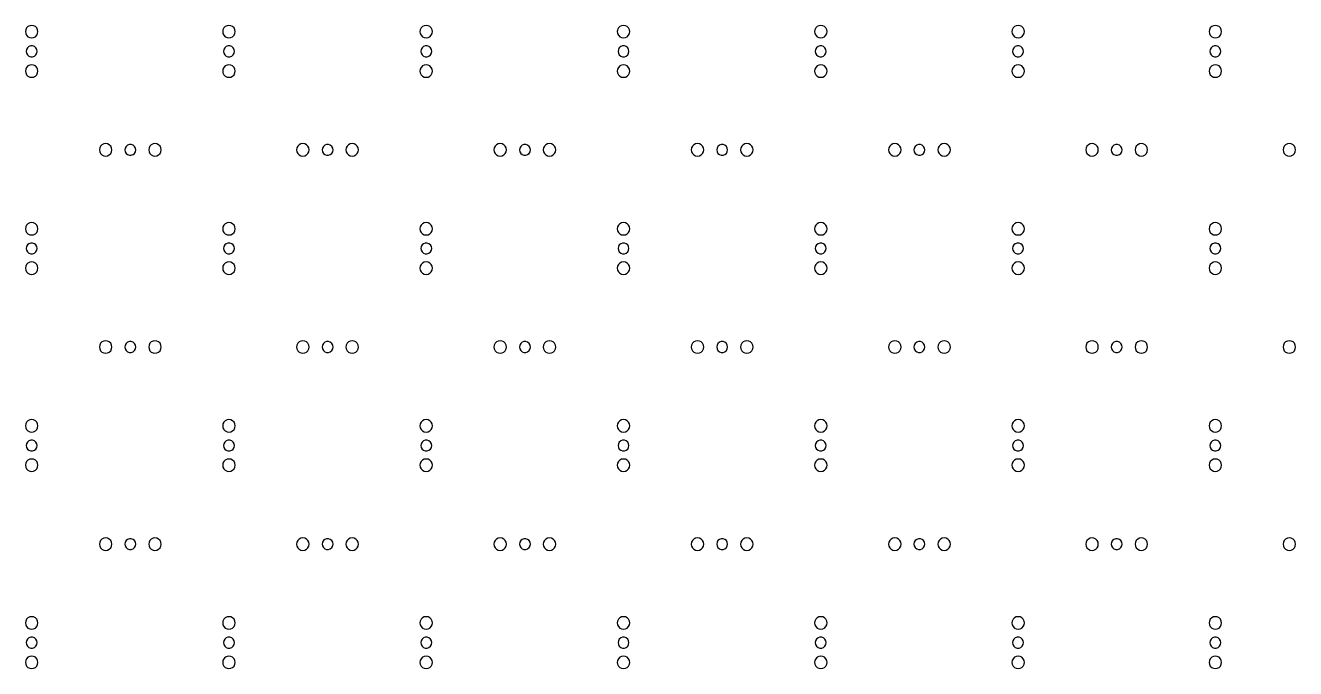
# Model space of a CAD drawing. Extents: x 218 to 2830, y 49 to 1501.
# Drawn here: x 218 to 1505, y 49 to 701 of the extents above; entities that cross this region are included whole.
import ezdxf

# ---------------------------------------------------------------- set-up
doc = ezdxf.new("R2010")
doc.units = 0
doc.layers.get('0').update_dxf_attribs({"linetype": 'CONTINUOUS'})

msp = doc.modelspace()

# ---------------------------------------------------------------- linework, layer by layer
for points in [[(225.962, 688.961), (227.732, 689.863), (229.137, 691.268), (230.039, 693.038), (230.35, 695), (230.039, 696.962), (229.137, 698.732), (227.732, 700.137), (225.962, 701.039), (224, 701.35), (222.038, 701.039), (220.268, 700.137), (218.863, 698.732), (217.961, 696.962), (217.65, 695), (217.961, 693.038), (218.863, 691.268), (220.268, 689.863), (222.038, 688.961), (224, 688.65)], [(425.962, 688.961), (427.732, 689.863), (429.137, 691.268), (430.039, 693.038), (430.35, 695), (430.039, 696.962), (429.137, 698.732), (427.732, 700.137), (425.962, 701.039), (424, 701.35), (422.038, 701.039), (420.268, 700.137), (418.863, 698.732), (417.961, 696.962), (417.65, 695), (417.961, 693.038), (418.863, 691.268), (420.268, 689.863), (422.038, 688.961), (424, 688.65)], [(625.962, 688.961), (627.732, 689.863), (629.137, 691.268), (630.039, 693.038), (630.35, 695), (630.039, 696.962), (629.137, 698.732), (627.732, 700.137), (625.962, 701.039), (624, 701.35), (622.038, 701.039), (620.268, 700.137), (618.863, 698.732), (617.961, 696.962), (617.65, 695), (617.961, 693.038), (618.863, 691.268), (620.268, 689.863), (622.038, 688.961), (624, 688.65)], [(825.962, 688.961), (827.732, 689.863), (829.137, 691.268), (830.039, 693.038), (830.35, 695), (830.039, 696.962), (829.137, 698.732), (827.732, 700.137), (825.962, 701.039), (824, 701.35), (822.038, 701.039), (820.268, 700.137), (818.863, 698.732), (817.961, 696.962), (817.65, 695), (817.961, 693.038), (818.863, 691.268), (820.268, 689.863), (822.038, 688.961), (824, 688.65)], [(1025.96, 688.961), (1027.73, 689.863), (1029.14, 691.268), (1030.04, 693.038), (1030.35, 695), (1030.04, 696.962), (1029.14, 698.732), (1027.73, 700.137), (1025.96, 701.039), (1024, 701.35), (1022.04, 701.039), (1020.27, 700.137), (1018.86, 698.732), (1017.96, 696.962), (1017.65, 695), (1017.96, 693.038), (1018.86, 691.268), (1020.27, 689.863), (1022.04, 688.961), (1024, 688.65)], [(1225.96, 688.961), (1227.73, 689.863), (1229.14, 691.268), (1230.04, 693.038), (1230.35, 695), (1230.04, 696.962), (1229.14, 698.732), (1227.73, 700.137), (1225.96, 701.039), (1224, 701.35), (1222.04, 701.039), (1220.27, 700.137), (1218.86, 698.732), (1217.96, 696.962), (1217.65, 695), (1217.96, 693.038), (1218.86, 691.268), (1220.27, 689.863), (1222.04, 688.961), (1224, 688.65)], [(1425.96, 688.961), (1427.73, 689.863), (1429.14, 691.268), (1430.04, 693.038), (1430.35, 695), (1430.04, 696.962), (1429.14, 698.732), (1427.73, 700.137), (1425.96, 701.039), (1424, 701.35), (1422.04, 701.039), (1420.27, 700.137), (1418.86, 698.732), (1417.96, 696.962), (1417.65, 695), (1417.96, 693.038), (1418.86, 691.268), (1420.27, 689.863), (1422.04, 688.961), (1424, 688.65)], [(226.778, 670.188), (228.256, 671.429), (229.221, 673.1), (229.556, 675), (229.221, 676.9), (228.256, 678.571), (226.778, 679.812), (224.965, 680.472), (223.035, 680.472), (221.222, 679.812), (219.744, 678.571), (218.779, 676.9), (218.444, 675), (218.779, 673.1), (219.744, 671.429), (221.222, 670.188), (223.035, 669.528), (224.965, 669.528)], [(426.778, 670.188), (428.256, 671.429), (429.221, 673.1), (429.556, 675), (429.221, 676.9), (428.256, 678.571), (426.778, 679.812), (424.965, 680.472), (423.035, 680.472), (421.222, 679.812), (419.744, 678.571), (418.779, 676.9), (418.444, 675), (418.779, 673.1), (419.744, 671.429), (421.222, 670.188), (423.035, 669.528), (424.965, 669.528)], [(626.778, 670.188), (628.256, 671.429), (629.221, 673.1), (629.556, 675), (629.221, 676.9), (628.256, 678.571), (626.778, 679.812), (624.965, 680.472), (623.035, 680.472), (621.222, 679.812), (619.744, 678.571), (618.779, 676.9), (618.444, 675), (618.779, 673.1), (619.744, 671.429), (621.222, 670.188), (623.035, 669.528), (624.965, 669.528)], [(826.778, 670.188), (828.256, 671.429), (829.221, 673.1), (829.556, 675), (829.221, 676.9), (828.256, 678.571), (826.778, 679.812), (824.965, 680.472), (823.035, 680.472), (821.222, 679.812), (819.744, 678.571), (818.779, 676.9), (818.444, 675), (818.779, 673.1), (819.744, 671.429), (821.222, 670.188), (823.035, 669.528), (824.965, 669.528)], [(1026.78, 670.188), (1028.26, 671.429), (1029.22, 673.1), (1029.56, 675), (1029.22, 676.9), (1028.26, 678.571), (1026.78, 679.812), (1024.96, 680.472), (1023.04, 680.472), (1021.22, 679.812), (1019.74, 678.571), (1018.78, 676.9), (1018.44, 675), (1018.78, 673.1), (1019.74, 671.429), (1021.22, 670.188), (1023.04, 669.528), (1024.96, 669.528)], [(1226.78, 670.188), (1228.26, 671.429), (1229.22, 673.1), (1229.56, 675), (1229.22, 676.9), (1228.26, 678.571), (1226.78, 679.812), (1224.96, 680.472), (1223.04, 680.472), (1221.22, 679.812), (1219.74, 678.571), (1218.78, 676.9), (1218.44, 675), (1218.78, 673.1), (1219.74, 671.429), (1221.22, 670.188), (1223.04, 669.528), (1224.96, 669.528)], [(1426.78, 670.188), (1428.26, 671.429), (1429.22, 673.1), (1429.56, 675), (1429.22, 676.9), (1428.26, 678.571), (1426.78, 679.812), (1424.96, 680.472), (1423.04, 680.472), (1421.22, 679.812), (1419.74, 678.571), (1418.78, 676.9), (1418.44, 675), (1418.78, 673.1), (1419.74, 671.429), (1421.22, 670.188), (1423.04, 669.528), (1424.96, 669.528)], [(225.962, 648.961), (227.732, 649.863), (229.137, 651.268), (230.039, 653.038), (230.35, 655), (230.039, 656.962), (229.137, 658.732), (227.732, 660.137), (225.962, 661.039), (224, 661.35), (222.038, 661.039), (220.268, 660.137), (218.863, 658.732), (217.961, 656.962), (217.65, 655), (217.961, 653.038), (218.863, 651.268), (220.268, 649.863), (222.038, 648.961), (224, 648.65)], [(425.962, 648.961), (427.732, 649.863), (429.137, 651.268), (430.039, 653.038), (430.35, 655), (430.039, 656.962), (429.137, 658.732), (427.732, 660.137), (425.962, 661.039), (424, 661.35), (422.038, 661.039), (420.268, 660.137), (418.863, 658.732), (417.961, 656.962), (417.65, 655), (417.961, 653.038), (418.863, 651.268), (420.268, 649.863), (422.038, 648.961), (424, 648.65)], [(625.962, 648.961), (627.732, 649.863), (629.137, 651.268), (630.039, 653.038), (630.35, 655), (630.039, 656.962), (629.137, 658.732), (627.732, 660.137), (625.962, 661.039), (624, 661.35), (622.038, 661.039), (620.268, 660.137), (618.863, 658.732), (617.961, 656.962), (617.65, 655), (617.961, 653.038), (618.863, 651.268), (620.268, 649.863), (622.038, 648.961), (624, 648.65)], [(825.962, 648.961), (827.732, 649.863), (829.137, 651.268), (830.039, 653.038), (830.35, 655), (830.039, 656.962), (829.137, 658.732), (827.732, 660.137), (825.962, 661.039), (824, 661.35), (822.038, 661.039), (820.268, 660.137), (818.863, 658.732), (817.961, 656.962), (817.65, 655), (817.961, 653.038), (818.863, 651.268), (820.268, 649.863), (822.038, 648.961), (824, 648.65)], [(1025.96, 648.961), (1027.73, 649.863), (1029.14, 651.268), (1030.04, 653.038), (1030.35, 655), (1030.04, 656.962), (1029.14, 658.732), (1027.73, 660.137), (1025.96, 661.039), (1024, 661.35), (1022.04, 661.039), (1020.27, 660.137), (1018.86, 658.732), (1017.96, 656.962), (1017.65, 655), (1017.96, 653.038), (1018.86, 651.268), (1020.27, 649.863), (1022.04, 648.961), (1024, 648.65)], [(1225.96, 648.961), (1227.73, 649.863), (1229.14, 651.268), (1230.04, 653.038), (1230.35, 655), (1230.04, 656.962), (1229.14, 658.732), (1227.73, 660.137), (1225.96, 661.039), (1224, 661.35), (1222.04, 661.039), (1220.27, 660.137), (1218.86, 658.732), (1217.96, 656.962), (1217.65, 655), (1217.96, 653.038), (1218.86, 651.268), (1220.27, 649.863), (1222.04, 648.961), (1224, 648.65)], [(1425.96, 648.961), (1427.73, 649.863), (1429.14, 651.268), (1430.04, 653.038), (1430.35, 655), (1430.04, 656.962), (1429.14, 658.732), (1427.73, 660.137), (1425.96, 661.039), (1424, 661.35), (1422.04, 661.039), (1420.27, 660.137), (1418.86, 658.732), (1417.96, 656.962), (1417.65, 655), (1417.96, 653.038), (1418.86, 651.268), (1420.27, 649.863), (1422.04, 648.961), (1424, 648.65)], [(300.962, 568.961), (302.732, 569.863), (304.137, 571.268), (305.039, 573.038), (305.35, 575), (305.039, 576.962), (304.137, 578.732), (302.732, 580.137), (300.962, 581.039), (299, 581.35), (297.038, 581.039), (295.268, 580.137), (293.863, 578.732), (292.961, 576.962), (292.65, 575), (292.961, 573.038), (293.863, 571.268), (295.268, 569.863), (297.038, 568.961), (299, 568.65)], [(326.778, 570.188), (328.256, 571.429), (329.221, 573.1), (329.556, 575), (329.221, 576.9), (328.256, 578.571), (326.778, 579.812), (324.965, 580.472), (323.035, 580.472), (321.222, 579.812), (319.744, 578.571), (318.779, 576.9), (318.444, 575), (318.779, 573.1), (319.744, 571.429), (321.222, 570.188), (323.035, 569.528), (324.965, 569.528)], [(350.962, 568.961), (352.732, 569.863), (354.137, 571.268), (355.039, 573.038), (355.35, 575), (355.039, 576.962), (354.137, 578.732), (352.732, 580.137), (350.962, 581.039), (349, 581.35), (347.038, 581.039), (345.268, 580.137), (343.863, 578.732), (342.961, 576.962), (342.65, 575), (342.961, 573.038), (343.863, 571.268), (345.268, 569.863), (347.038, 568.961), (349, 568.65)], [(500.962, 568.961), (502.732, 569.863), (504.137, 571.268), (505.039, 573.038), (505.35, 575), (505.039, 576.962), (504.137, 578.732), (502.732, 580.137), (500.962, 581.039), (499, 581.35), (497.038, 581.039), (495.268, 580.137), (493.863, 578.732), (492.961, 576.962), (492.65, 575), (492.961, 573.038), (493.863, 571.268), (495.268, 569.863), (497.038, 568.961), (499, 568.65)], [(526.778, 570.188), (528.256, 571.429), (529.221, 573.1), (529.556, 575), (529.221, 576.9), (528.256, 578.571), (526.778, 579.812), (524.965, 580.472), (523.035, 580.472), (521.222, 579.812), (519.744, 578.571), (518.779, 576.9), (518.444, 575), (518.779, 573.1), (519.744, 571.429), (521.222, 570.188), (523.035, 569.528), (524.965, 569.528)], [(550.962, 568.961), (552.732, 569.863), (554.137, 571.268), (555.039, 573.038), (555.35, 575), (555.039, 576.962), (554.137, 578.732), (552.732, 580.137), (550.962, 581.039), (549, 581.35), (547.038, 581.039), (545.268, 580.137), (543.863, 578.732), (542.961, 576.962), (542.65, 575), (542.961, 573.038), (543.863, 571.268), (545.268, 569.863), (547.038, 568.961), (549, 568.65)], [(700.962, 568.961), (702.732, 569.863), (704.137, 571.268), (705.039, 573.038), (705.35, 575), (705.039, 576.962), (704.137, 578.732), (702.732, 580.137), (700.962, 581.039), (699, 581.35), (697.038, 581.039), (695.268, 580.137), (693.863, 578.732), (692.961, 576.962), (692.65, 575), (692.961, 573.038), (693.863, 571.268), (695.268, 569.863), (697.038, 568.961), (699, 568.65)], [(726.778, 570.188), (728.256, 571.429), (729.221, 573.1), (729.556, 575), (729.221, 576.9), (728.256, 578.571), (726.778, 579.812), (724.965, 580.472), (723.035, 580.472), (721.222, 579.812), (719.744, 578.571), (718.779, 576.9), (718.444, 575), (718.779, 573.1), (719.744, 571.429), (721.222, 570.188), (723.035, 569.528), (724.965, 569.528)], [(750.962, 568.961), (752.732, 569.863), (754.137, 571.268), (755.039, 573.038), (755.35, 575), (755.039, 576.962), (754.137, 578.732), (752.732, 580.137), (750.962, 581.039), (749, 581.35), (747.038, 581.039), (745.268, 580.137), (743.863, 578.732), (742.961, 576.962), (742.65, 575), (742.961, 573.038), (743.863, 571.268), (745.268, 569.863), (747.038, 568.961), (749, 568.65)], [(900.962, 568.961), (902.732, 569.863), (904.137, 571.268), (905.039, 573.038), (905.35, 575), (905.039, 576.962), (904.137, 578.732), (902.732, 580.137), (900.962, 581.039), (899, 581.35), (897.038, 581.039), (895.268, 580.137), (893.863, 578.732), (892.961, 576.962), (892.65, 575), (892.961, 573.038), (893.863, 571.268), (895.268, 569.863), (897.038, 568.961), (899, 568.65)], [(926.778, 570.188), (928.256, 571.429), (929.221, 573.1), (929.556, 575), (929.221, 576.9), (928.256, 578.571), (926.778, 579.812), (924.965, 580.472), (923.035, 580.472), (921.222, 579.812), (919.744, 578.571), (918.779, 576.9), (918.444, 575), (918.779, 573.1), (919.744, 571.429), (921.222, 570.188), (923.035, 569.528), (924.965, 569.528)], [(950.962, 568.961), (952.732, 569.863), (954.137, 571.268), (955.039, 573.038), (955.35, 575), (955.039, 576.962), (954.137, 578.732), (952.732, 580.137), (950.962, 581.039), (949, 581.35), (947.038, 581.039), (945.268, 580.137), (943.863, 578.732), (942.961, 576.962), (942.65, 575), (942.961, 573.038), (943.863, 571.268), (945.268, 569.863), (947.038, 568.961), (949, 568.65)], [(1100.96, 568.961), (1102.73, 569.863), (1104.14, 571.268), (1105.04, 573.038), (1105.35, 575), (1105.04, 576.962), (1104.14, 578.732), (1102.73, 580.137), (1100.96, 581.039), (1099, 581.35), (1097.04, 581.039), (1095.27, 580.137), (1093.86, 578.732), (1092.96, 576.962), (1092.65, 575), (1092.96, 573.038), (1093.86, 571.268), (1095.27, 569.863), (1097.04, 568.961), (1099, 568.65)], [(1126.78, 570.188), (1128.26, 571.429), (1129.22, 573.1), (1129.56, 575), (1129.22, 576.9), (1128.26, 578.571), (1126.78, 579.812), (1124.96, 580.472), (1123.04, 580.472), (1121.22, 579.812), (1119.74, 578.571), (1118.78, 576.9), (1118.44, 575), (1118.78, 573.1), (1119.74, 571.429), (1121.22, 570.188), (1123.04, 569.528), (1124.96, 569.528)], [(1150.96, 568.961), (1152.73, 569.863), (1154.14, 571.268), (1155.04, 573.038), (1155.35, 575), (1155.04, 576.962), (1154.14, 578.732), (1152.73, 580.137), (1150.96, 581.039), (1149, 581.35), (1147.04, 581.039), (1145.27, 580.137), (1143.86, 578.732), (1142.96, 576.962), (1142.65, 575), (1142.96, 573.038), (1143.86, 571.268), (1145.27, 569.863), (1147.04, 568.961), (1149, 568.65)], [(1300.96, 568.961), (1302.73, 569.863), (1304.14, 571.268), (1305.04, 573.038), (1305.35, 575), (1305.04, 576.962), (1304.14, 578.732), (1302.73, 580.137), (1300.96, 581.039), (1299, 581.35), (1297.04, 581.039), (1295.27, 580.137), (1293.86, 578.732), (1292.96, 576.962), (1292.65, 575), (1292.96, 573.038), (1293.86, 571.268), (1295.27, 569.863), (1297.04, 568.961), (1299, 568.65)], [(1326.78, 570.188), (1328.26, 571.429), (1329.22, 573.1), (1329.56, 575), (1329.22, 576.9), (1328.26, 578.571), (1326.78, 579.812), (1324.96, 580.472), (1323.04, 580.472), (1321.22, 579.812), (1319.74, 578.571), (1318.78, 576.9), (1318.44, 575), (1318.78, 573.1), (1319.74, 571.429), (1321.22, 570.188), (1323.04, 569.528), (1324.96, 569.528)], [(1350.96, 568.961), (1352.73, 569.863), (1354.14, 571.268), (1355.04, 573.038), (1355.35, 575), (1355.04, 576.962), (1354.14, 578.732), (1352.73, 580.137), (1350.96, 581.039), (1349, 581.35), (1347.04, 581.039), (1345.27, 580.137), (1343.86, 578.732), (1342.96, 576.962), (1342.65, 575), (1342.96, 573.038), (1343.86, 571.268), (1345.27, 569.863), (1347.04, 568.961), (1349, 568.65)], [(1500.96, 568.961), (1502.73, 569.863), (1504.14, 571.268), (1505.04, 573.038), (1505.35, 575), (1505.04, 576.962), (1504.14, 578.732), (1502.73, 580.137), (1500.96, 581.039), (1499, 581.35), (1497.04, 581.039), (1495.27, 580.137), (1493.86, 578.732), (1492.96, 576.962), (1492.65, 575), (1492.96, 573.038), (1493.86, 571.268), (1495.27, 569.863), (1497.04, 568.961), (1499, 568.65)], [(225.962, 488.961), (227.732, 489.863), (229.137, 491.268), (230.039, 493.038), (230.35, 495), (230.039, 496.962), (229.137, 498.732), (227.732, 500.137), (225.962, 501.039), (224, 501.35), (222.038, 501.039), (220.268, 500.137), (218.863, 498.732), (217.961, 496.962), (217.65, 495), (217.961, 493.038), (218.863, 491.268), (220.268, 489.863), (222.038, 488.961), (224, 488.65)], [(425.962, 488.961), (427.732, 489.863), (429.137, 491.268), (430.039, 493.038), (430.35, 495), (430.039, 496.962), (429.137, 498.732), (427.732, 500.137), (425.962, 501.039), (424, 501.35), (422.038, 501.039), (420.268, 500.137), (418.863, 498.732), (417.961, 496.962), (417.65, 495), (417.961, 493.038), (418.863, 491.268), (420.268, 489.863), (422.038, 488.961), (424, 488.65)], [(625.962, 488.961), (627.732, 489.863), (629.137, 491.268), (630.039, 493.038), (630.35, 495), (630.039, 496.962), (629.137, 498.732), (627.732, 500.137), (625.962, 501.039), (624, 501.35), (622.038, 501.039), (620.268, 500.137), (618.863, 498.732), (617.961, 496.962), (617.65, 495), (617.961, 493.038), (618.863, 491.268), (620.268, 489.863), (622.038, 488.961), (624, 488.65)], [(825.962, 488.961), (827.732, 489.863), (829.137, 491.268), (830.039, 493.038), (830.35, 495), (830.039, 496.962), (829.137, 498.732), (827.732, 500.137), (825.962, 501.039), (824, 501.35), (822.038, 501.039), (820.268, 500.137), (818.863, 498.732), (817.961, 496.962), (817.65, 495), (817.961, 493.038), (818.863, 491.268), (820.268, 489.863), (822.038, 488.961), (824, 488.65)], [(1025.96, 488.961), (1027.73, 489.863), (1029.14, 491.268), (1030.04, 493.038), (1030.35, 495), (1030.04, 496.962), (1029.14, 498.732), (1027.73, 500.137), (1025.96, 501.039), (1024, 501.35), (1022.04, 501.039), (1020.27, 500.137), (1018.86, 498.732), (1017.96, 496.962), (1017.65, 495), (1017.96, 493.038), (1018.86, 491.268), (1020.27, 489.863), (1022.04, 488.961), (1024, 488.65)], [(1225.96, 488.961), (1227.73, 489.863), (1229.14, 491.268), (1230.04, 493.038), (1230.35, 495), (1230.04, 496.962), (1229.14, 498.732), (1227.73, 500.137), (1225.96, 501.039), (1224, 501.35), (1222.04, 501.039), (1220.27, 500.137), (1218.86, 498.732), (1217.96, 496.962), (1217.65, 495), (1217.96, 493.038), (1218.86, 491.268), (1220.27, 489.863), (1222.04, 488.961), (1224, 488.65)], [(1425.96, 488.961), (1427.73, 489.863), (1429.14, 491.268), (1430.04, 493.038), (1430.35, 495), (1430.04, 496.962), (1429.14, 498.732), (1427.73, 500.137), (1425.96, 501.039), (1424, 501.35), (1422.04, 501.039), (1420.27, 500.137), (1418.86, 498.732), (1417.96, 496.962), (1417.65, 495), (1417.96, 493.038), (1418.86, 491.268), (1420.27, 489.863), (1422.04, 488.961), (1424, 488.65)], [(226.778, 470.188), (228.256, 471.429), (229.221, 473.1), (229.556, 475), (229.221, 476.9), (228.256, 478.571), (226.778, 479.812), (224.965, 480.472), (223.035, 480.472), (221.222, 479.812), (219.744, 478.571), (218.779, 476.9), (218.444, 475), (218.779, 473.1), (219.744, 471.429), (221.222, 470.188), (223.035, 469.528), (224.965, 469.528)], [(426.778, 470.188), (428.256, 471.429), (429.221, 473.1), (429.556, 475), (429.221, 476.9), (428.256, 478.571), (426.778, 479.812), (424.965, 480.472), (423.035, 480.472), (421.222, 479.812), (419.744, 478.571), (418.779, 476.9), (418.444, 475), (418.779, 473.1), (419.744, 471.429), (421.222, 470.188), (423.035, 469.528), (424.965, 469.528)], [(626.778, 470.188), (628.256, 471.429), (629.221, 473.1), (629.556, 475), (629.221, 476.9), (628.256, 478.571), (626.778, 479.812), (624.965, 480.472), (623.035, 480.472), (621.222, 479.812), (619.744, 478.571), (618.779, 476.9), (618.444, 475), (618.779, 473.1), (619.744, 471.429), (621.222, 470.188), (623.035, 469.528), (624.965, 469.528)], [(826.778, 470.188), (828.256, 471.429), (829.221, 473.1), (829.556, 475), (829.221, 476.9), (828.256, 478.571), (826.778, 479.812), (824.965, 480.472), (823.035, 480.472), (821.222, 479.812), (819.744, 478.571), (818.779, 476.9), (818.444, 475), (818.779, 473.1), (819.744, 471.429), (821.222, 470.188), (823.035, 469.528), (824.965, 469.528)], [(1026.78, 470.188), (1028.26, 471.429), (1029.22, 473.1), (1029.56, 475), (1029.22, 476.9), (1028.26, 478.571), (1026.78, 479.812), (1024.96, 480.472), (1023.04, 480.472), (1021.22, 479.812), (1019.74, 478.571), (1018.78, 476.9), (1018.44, 475), (1018.78, 473.1), (1019.74, 471.429), (1021.22, 470.188), (1023.04, 469.528), (1024.96, 469.528)], [(1226.78, 470.188), (1228.26, 471.429), (1229.22, 473.1), (1229.56, 475), (1229.22, 476.9), (1228.26, 478.571), (1226.78, 479.812), (1224.96, 480.472), (1223.04, 480.472), (1221.22, 479.812), (1219.74, 478.571), (1218.78, 476.9), (1218.44, 475), (1218.78, 473.1), (1219.74, 471.429), (1221.22, 470.188), (1223.04, 469.528), (1224.96, 469.528)], [(1426.78, 470.188), (1428.26, 471.429), (1429.22, 473.1), (1429.56, 475), (1429.22, 476.9), (1428.26, 478.571), (1426.78, 479.812), (1424.96, 480.472), (1423.04, 480.472), (1421.22, 479.812), (1419.74, 478.571), (1418.78, 476.9), (1418.44, 475), (1418.78, 473.1), (1419.74, 471.429), (1421.22, 470.188), (1423.04, 469.528), (1424.96, 469.528)], [(225.962, 448.961), (227.732, 449.863), (229.137, 451.268), (230.039, 453.038), (230.35, 455), (230.039, 456.962), (229.137, 458.732), (227.732, 460.137), (225.962, 461.039), (224, 461.35), (222.038, 461.039), (220.268, 460.137), (218.863, 458.732), (217.961, 456.962), (217.65, 455), (217.961, 453.038), (218.863, 451.268), (220.268, 449.863), (222.038, 448.961), (224, 448.65)], [(425.962, 448.961), (427.732, 449.863), (429.137, 451.268), (430.039, 453.038), (430.35, 455), (430.039, 456.962), (429.137, 458.732), (427.732, 460.137), (425.962, 461.039), (424, 461.35), (422.038, 461.039), (420.268, 460.137), (418.863, 458.732), (417.961, 456.962), (417.65, 455), (417.961, 453.038), (418.863, 451.268), (420.268, 449.863), (422.038, 448.961), (424, 448.65)], [(625.962, 448.961), (627.732, 449.863), (629.137, 451.268), (630.039, 453.038), (630.35, 455), (630.039, 456.962), (629.137, 458.732), (627.732, 460.137), (625.962, 461.039), (624, 461.35), (622.038, 461.039), (620.268, 460.137), (618.863, 458.732), (617.961, 456.962), (617.65, 455), (617.961, 453.038), (618.863, 451.268), (620.268, 449.863), (622.038, 448.961), (624, 448.65)], [(825.962, 448.961), (827.732, 449.863), (829.137, 451.268), (830.039, 453.038), (830.35, 455), (830.039, 456.962), (829.137, 458.732), (827.732, 460.137), (825.962, 461.039), (824, 461.35), (822.038, 461.039), (820.268, 460.137), (818.863, 458.732), (817.961, 456.962), (817.65, 455), (817.961, 453.038), (818.863, 451.268), (820.268, 449.863), (822.038, 448.961), (824, 448.65)], [(1025.96, 448.961), (1027.73, 449.863), (1029.14, 451.268), (1030.04, 453.038), (1030.35, 455), (1030.04, 456.962), (1029.14, 458.732), (1027.73, 460.137), (1025.96, 461.039), (1024, 461.35), (1022.04, 461.039), (1020.27, 460.137), (1018.86, 458.732), (1017.96, 456.962), (1017.65, 455), (1017.96, 453.038), (1018.86, 451.268), (1020.27, 449.863), (1022.04, 448.961), (1024, 448.65)], [(1225.96, 448.961), (1227.73, 449.863), (1229.14, 451.268), (1230.04, 453.038), (1230.35, 455), (1230.04, 456.962), (1229.14, 458.732), (1227.73, 460.137), (1225.96, 461.039), (1224, 461.35), (1222.04, 461.039), (1220.27, 460.137), (1218.86, 458.732), (1217.96, 456.962), (1217.65, 455), (1217.96, 453.038), (1218.86, 451.268), (1220.27, 449.863), (1222.04, 448.961), (1224, 448.65)], [(1425.96, 448.961), (1427.73, 449.863), (1429.14, 451.268), (1430.04, 453.038), (1430.35, 455), (1430.04, 456.962), (1429.14, 458.732), (1427.73, 460.137), (1425.96, 461.039), (1424, 461.35), (1422.04, 461.039), (1420.27, 460.137), (1418.86, 458.732), (1417.96, 456.962), (1417.65, 455), (1417.96, 453.038), (1418.86, 451.268), (1420.27, 449.863), (1422.04, 448.961), (1424, 448.65)], [(300.962, 368.961), (302.732, 369.863), (304.137, 371.268), (305.039, 373.038), (305.35, 375), (305.039, 376.962), (304.137, 378.732), (302.732, 380.137), (300.962, 381.039), (299, 381.35), (297.038, 381.039), (295.268, 380.137), (293.863, 378.732), (292.961, 376.962), (292.65, 375), (292.961, 373.038), (293.863, 371.268), (295.268, 369.863), (297.038, 368.961), (299, 368.65)], [(326.778, 370.188), (328.256, 371.429), (329.221, 373.1), (329.556, 375), (329.221, 376.9), (328.256, 378.571), (326.778, 379.812), (324.965, 380.472), (323.035, 380.472), (321.222, 379.812), (319.744, 378.571), (318.779, 376.9), (318.444, 375), (318.779, 373.1), (319.744, 371.429), (321.222, 370.188), (323.035, 369.528), (324.965, 369.528)], [(350.962, 368.961), (352.732, 369.863), (354.137, 371.268), (355.039, 373.038), (355.35, 375), (355.039, 376.962), (354.137, 378.732), (352.732, 380.137), (350.962, 381.039), (349, 381.35), (347.038, 381.039), (345.268, 380.137), (343.863, 378.732), (342.961, 376.962), (342.65, 375), (342.961, 373.038), (343.863, 371.268), (345.268, 369.863), (347.038, 368.961), (349, 368.65)], [(500.962, 368.961), (502.732, 369.863), (504.137, 371.268), (505.039, 373.038), (505.35, 375), (505.039, 376.962), (504.137, 378.732), (502.732, 380.137), (500.962, 381.039), (499, 381.35), (497.038, 381.039), (495.268, 380.137), (493.863, 378.732), (492.961, 376.962), (492.65, 375), (492.961, 373.038), (493.863, 371.268), (495.268, 369.863), (497.038, 368.961), (499, 368.65)], [(526.778, 370.188), (528.256, 371.429), (529.221, 373.1), (529.556, 375), (529.221, 376.9), (528.256, 378.571), (526.778, 379.812), (524.965, 380.472), (523.035, 380.472), (521.222, 379.812), (519.744, 378.571), (518.779, 376.9), (518.444, 375), (518.779, 373.1), (519.744, 371.429), (521.222, 370.188), (523.035, 369.528), (524.965, 369.528)], [(550.962, 368.961), (552.732, 369.863), (554.137, 371.268), (555.039, 373.038), (555.35, 375), (555.039, 376.962), (554.137, 378.732), (552.732, 380.137), (550.962, 381.039), (549, 381.35), (547.038, 381.039), (545.268, 380.137), (543.863, 378.732), (542.961, 376.962), (542.65, 375), (542.961, 373.038), (543.863, 371.268), (545.268, 369.863), (547.038, 368.961), (549, 368.65)], [(700.962, 368.961), (702.732, 369.863), (704.137, 371.268), (705.039, 373.038), (705.35, 375), (705.039, 376.962), (704.137, 378.732), (702.732, 380.137), (700.962, 381.039), (699, 381.35), (697.038, 381.039), (695.268, 380.137), (693.863, 378.732), (692.961, 376.962), (692.65, 375), (692.961, 373.038), (693.863, 371.268), (695.268, 369.863), (697.038, 368.961), (699, 368.65)], [(726.778, 370.188), (728.256, 371.429), (729.221, 373.1), (729.556, 375), (729.221, 376.9), (728.256, 378.571), (726.778, 379.812), (724.965, 380.472), (723.035, 380.472), (721.222, 379.812), (719.744, 378.571), (718.779, 376.9), (718.444, 375), (718.779, 373.1), (719.744, 371.429), (721.222, 370.188), (723.035, 369.528), (724.965, 369.528)], [(750.962, 368.961), (752.732, 369.863), (754.137, 371.268), (755.039, 373.038), (755.35, 375), (755.039, 376.962), (754.137, 378.732), (752.732, 380.137), (750.962, 381.039), (749, 381.35), (747.038, 381.039), (745.268, 380.137), (743.863, 378.732), (742.961, 376.962), (742.65, 375), (742.961, 373.038), (743.863, 371.268), (745.268, 369.863), (747.038, 368.961), (749, 368.65)], [(900.962, 368.961), (902.732, 369.863), (904.137, 371.268), (905.039, 373.038), (905.35, 375), (905.039, 376.962), (904.137, 378.732), (902.732, 380.137), (900.962, 381.039), (899, 381.35), (897.038, 381.039), (895.268, 380.137), (893.863, 378.732), (892.961, 376.962), (892.65, 375), (892.961, 373.038), (893.863, 371.268), (895.268, 369.863), (897.038, 368.961), (899, 368.65)], [(926.778, 370.188), (928.256, 371.429), (929.221, 373.1), (929.556, 375), (929.221, 376.9), (928.256, 378.571), (926.778, 379.812), (924.965, 380.472), (923.035, 380.472), (921.222, 379.812), (919.744, 378.571), (918.779, 376.9), (918.444, 375), (918.779, 373.1), (919.744, 371.429), (921.222, 370.188), (923.035, 369.528), (924.965, 369.528)], [(950.962, 368.961), (952.732, 369.863), (954.137, 371.268), (955.039, 373.038), (955.35, 375), (955.039, 376.962), (954.137, 378.732), (952.732, 380.137), (950.962, 381.039), (949, 381.35), (947.038, 381.039), (945.268, 380.137), (943.863, 378.732), (942.961, 376.962), (942.65, 375), (942.961, 373.038), (943.863, 371.268), (945.268, 369.863), (947.038, 368.961), (949, 368.65)], [(1100.96, 368.961), (1102.73, 369.863), (1104.14, 371.268), (1105.04, 373.038), (1105.35, 375), (1105.04, 376.962), (1104.14, 378.732), (1102.73, 380.137), (1100.96, 381.039), (1099, 381.35), (1097.04, 381.039), (1095.27, 380.137), (1093.86, 378.732), (1092.96, 376.962), (1092.65, 375), (1092.96, 373.038), (1093.86, 371.268), (1095.27, 369.863), (1097.04, 368.961), (1099, 368.65)], [(1126.78, 370.188), (1128.26, 371.429), (1129.22, 373.1), (1129.56, 375), (1129.22, 376.9), (1128.26, 378.571), (1126.78, 379.812), (1124.96, 380.472), (1123.04, 380.472), (1121.22, 379.812), (1119.74, 378.571), (1118.78, 376.9), (1118.44, 375), (1118.78, 373.1), (1119.74, 371.429), (1121.22, 370.188), (1123.04, 369.528), (1124.96, 369.528)], [(1150.96, 368.961), (1152.73, 369.863), (1154.14, 371.268), (1155.04, 373.038), (1155.35, 375), (1155.04, 376.962), (1154.14, 378.732), (1152.73, 380.137), (1150.96, 381.039), (1149, 381.35), (1147.04, 381.039), (1145.27, 380.137), (1143.86, 378.732), (1142.96, 376.962), (1142.65, 375), (1142.96, 373.038), (1143.86, 371.268), (1145.27, 369.863), (1147.04, 368.961), (1149, 368.65)], [(1300.96, 368.961), (1302.73, 369.863), (1304.14, 371.268), (1305.04, 373.038), (1305.35, 375), (1305.04, 376.962), (1304.14, 378.732), (1302.73, 380.137), (1300.96, 381.039), (1299, 381.35), (1297.04, 381.039), (1295.27, 380.137), (1293.86, 378.732), (1292.96, 376.962), (1292.65, 375), (1292.96, 373.038), (1293.86, 371.268), (1295.27, 369.863), (1297.04, 368.961), (1299, 368.65)], [(1326.78, 370.188), (1328.26, 371.429), (1329.22, 373.1), (1329.56, 375), (1329.22, 376.9), (1328.26, 378.571), (1326.78, 379.812), (1324.96, 380.472), (1323.04, 380.472), (1321.22, 379.812), (1319.74, 378.571), (1318.78, 376.9), (1318.44, 375), (1318.78, 373.1), (1319.74, 371.429), (1321.22, 370.188), (1323.04, 369.528), (1324.96, 369.528)], [(1350.96, 368.961), (1352.73, 369.863), (1354.14, 371.268), (1355.04, 373.038), (1355.35, 375), (1355.04, 376.962), (1354.14, 378.732), (1352.73, 380.137), (1350.96, 381.039), (1349, 381.35), (1347.04, 381.039), (1345.27, 380.137), (1343.86, 378.732), (1342.96, 376.962), (1342.65, 375), (1342.96, 373.038), (1343.86, 371.268), (1345.27, 369.863), (1347.04, 368.961), (1349, 368.65)], [(1500.96, 368.961), (1502.73, 369.863), (1504.14, 371.268), (1505.04, 373.038), (1505.35, 375), (1505.04, 376.962), (1504.14, 378.732), (1502.73, 380.137), (1500.96, 381.039), (1499, 381.35), (1497.04, 381.039), (1495.27, 380.137), (1493.86, 378.732), (1492.96, 376.962), (1492.65, 375), (1492.96, 373.038), (1493.86, 371.268), (1495.27, 369.863), (1497.04, 368.961), (1499, 368.65)], [(225.962, 288.961), (227.732, 289.863), (229.137, 291.268), (230.039, 293.038), (230.35, 295), (230.039, 296.962), (229.137, 298.732), (227.732, 300.137), (225.962, 301.039), (224, 301.35), (222.038, 301.039), (220.268, 300.137), (218.863, 298.732), (217.961, 296.962), (217.65, 295), (217.961, 293.038), (218.863, 291.268), (220.268, 289.863), (222.038, 288.961), (224, 288.65)], [(425.962, 288.961), (427.732, 289.863), (429.137, 291.268), (430.039, 293.038), (430.35, 295), (430.039, 296.962), (429.137, 298.732), (427.732, 300.137), (425.962, 301.039), (424, 301.35), (422.038, 301.039), (420.268, 300.137), (418.863, 298.732), (417.961, 296.962), (417.65, 295), (417.961, 293.038), (418.863, 291.268), (420.268, 289.863), (422.038, 288.961), (424, 288.65)], [(625.962, 288.961), (627.732, 289.863), (629.137, 291.268), (630.039, 293.038), (630.35, 295), (630.039, 296.962), (629.137, 298.732), (627.732, 300.137), (625.962, 301.039), (624, 301.35), (622.038, 301.039), (620.268, 300.137), (618.863, 298.732), (617.961, 296.962), (617.65, 295), (617.961, 293.038), (618.863, 291.268), (620.268, 289.863), (622.038, 288.961), (624, 288.65)], [(825.962, 288.961), (827.732, 289.863), (829.137, 291.268), (830.039, 293.038), (830.35, 295), (830.039, 296.962), (829.137, 298.732), (827.732, 300.137), (825.962, 301.039), (824, 301.35), (822.038, 301.039), (820.268, 300.137), (818.863, 298.732), (817.961, 296.962), (817.65, 295), (817.961, 293.038), (818.863, 291.268), (820.268, 289.863), (822.038, 288.961), (824, 288.65)], [(1025.96, 288.961), (1027.73, 289.863), (1029.14, 291.268), (1030.04, 293.038), (1030.35, 295), (1030.04, 296.962), (1029.14, 298.732), (1027.73, 300.137), (1025.96, 301.039), (1024, 301.35), (1022.04, 301.039), (1020.27, 300.137), (1018.86, 298.732), (1017.96, 296.962), (1017.65, 295), (1017.96, 293.038), (1018.86, 291.268), (1020.27, 289.863), (1022.04, 288.961), (1024, 288.65)], [(1225.96, 288.961), (1227.73, 289.863), (1229.14, 291.268), (1230.04, 293.038), (1230.35, 295), (1230.04, 296.962), (1229.14, 298.732), (1227.73, 300.137), (1225.96, 301.039), (1224, 301.35), (1222.04, 301.039), (1220.27, 300.137), (1218.86, 298.732), (1217.96, 296.962), (1217.65, 295), (1217.96, 293.038), (1218.86, 291.268), (1220.27, 289.863), (1222.04, 288.961), (1224, 288.65)], [(1425.96, 288.961), (1427.73, 289.863), (1429.14, 291.268), (1430.04, 293.038), (1430.35, 295), (1430.04, 296.962), (1429.14, 298.732), (1427.73, 300.137), (1425.96, 301.039), (1424, 301.35), (1422.04, 301.039), (1420.27, 300.137), (1418.86, 298.732), (1417.96, 296.962), (1417.65, 295), (1417.96, 293.038), (1418.86, 291.268), (1420.27, 289.863), (1422.04, 288.961), (1424, 288.65)], [(226.778, 270.188), (228.256, 271.429), (229.221, 273.1), (229.556, 275), (229.221, 276.9), (228.256, 278.571), (226.778, 279.812), (224.965, 280.472), (223.035, 280.472), (221.222, 279.812), (219.744, 278.571), (218.779, 276.9), (218.444, 275), (218.779, 273.1), (219.744, 271.429), (221.222, 270.188), (223.035, 269.528), (224.965, 269.528)], [(426.778, 270.188), (428.256, 271.429), (429.221, 273.1), (429.556, 275), (429.221, 276.9), (428.256, 278.571), (426.778, 279.812), (424.965, 280.472), (423.035, 280.472), (421.222, 279.812), (419.744, 278.571), (418.779, 276.9), (418.444, 275), (418.779, 273.1), (419.744, 271.429), (421.222, 270.188), (423.035, 269.528), (424.965, 269.528)], [(626.778, 270.188), (628.256, 271.429), (629.221, 273.1), (629.556, 275), (629.221, 276.9), (628.256, 278.571), (626.778, 279.812), (624.965, 280.472), (623.035, 280.472), (621.222, 279.812), (619.744, 278.571), (618.779, 276.9), (618.444, 275), (618.779, 273.1), (619.744, 271.429), (621.222, 270.188), (623.035, 269.528), (624.965, 269.528)], [(826.778, 270.188), (828.256, 271.429), (829.221, 273.1), (829.556, 275), (829.221, 276.9), (828.256, 278.571), (826.778, 279.812), (824.965, 280.472), (823.035, 280.472), (821.222, 279.812), (819.744, 278.571), (818.779, 276.9), (818.444, 275), (818.779, 273.1), (819.744, 271.429), (821.222, 270.188), (823.035, 269.528), (824.965, 269.528)], [(1026.78, 270.188), (1028.26, 271.429), (1029.22, 273.1), (1029.56, 275), (1029.22, 276.9), (1028.26, 278.571), (1026.78, 279.812), (1024.96, 280.472), (1023.04, 280.472), (1021.22, 279.812), (1019.74, 278.571), (1018.78, 276.9), (1018.44, 275), (1018.78, 273.1), (1019.74, 271.429), (1021.22, 270.188), (1023.04, 269.528), (1024.96, 269.528)], [(1226.78, 270.188), (1228.26, 271.429), (1229.22, 273.1), (1229.56, 275), (1229.22, 276.9), (1228.26, 278.571), (1226.78, 279.812), (1224.96, 280.472), (1223.04, 280.472), (1221.22, 279.812), (1219.74, 278.571), (1218.78, 276.9), (1218.44, 275), (1218.78, 273.1), (1219.74, 271.429), (1221.22, 270.188), (1223.04, 269.528), (1224.96, 269.528)], [(1426.78, 270.188), (1428.26, 271.429), (1429.22, 273.1), (1429.56, 275), (1429.22, 276.9), (1428.26, 278.571), (1426.78, 279.812), (1424.96, 280.472), (1423.04, 280.472), (1421.22, 279.812), (1419.74, 278.571), (1418.78, 276.9), (1418.44, 275), (1418.78, 273.1), (1419.74, 271.429), (1421.22, 270.188), (1423.04, 269.528), (1424.96, 269.528)], [(225.962, 248.961), (227.732, 249.863), (229.137, 251.268), (230.039, 253.038), (230.35, 255), (230.039, 256.962), (229.137, 258.732), (227.732, 260.137), (225.962, 261.039), (224, 261.35), (222.038, 261.039), (220.268, 260.137), (218.863, 258.732), (217.961, 256.962), (217.65, 255), (217.961, 253.038), (218.863, 251.268), (220.268, 249.863), (222.038, 248.961), (224, 248.65)], [(425.962, 248.961), (427.732, 249.863), (429.137, 251.268), (430.039, 253.038), (430.35, 255), (430.039, 256.962), (429.137, 258.732), (427.732, 260.137), (425.962, 261.039), (424, 261.35), (422.038, 261.039), (420.268, 260.137), (418.863, 258.732), (417.961, 256.962), (417.65, 255), (417.961, 253.038), (418.863, 251.268), (420.268, 249.863), (422.038, 248.961), (424, 248.65)], [(625.962, 248.961), (627.732, 249.863), (629.137, 251.268), (630.039, 253.038), (630.35, 255), (630.039, 256.962), (629.137, 258.732), (627.732, 260.137), (625.962, 261.039), (624, 261.35), (622.038, 261.039), (620.268, 260.137), (618.863, 258.732), (617.961, 256.962), (617.65, 255), (617.961, 253.038), (618.863, 251.268), (620.268, 249.863), (622.038, 248.961), (624, 248.65)], [(825.962, 248.961), (827.732, 249.863), (829.137, 251.268), (830.039, 253.038), (830.35, 255), (830.039, 256.962), (829.137, 258.732), (827.732, 260.137), (825.962, 261.039), (824, 261.35), (822.038, 261.039), (820.268, 260.137), (818.863, 258.732), (817.961, 256.962), (817.65, 255), (817.961, 253.038), (818.863, 251.268), (820.268, 249.863), (822.038, 248.961), (824, 248.65)], [(1025.96, 248.961), (1027.73, 249.863), (1029.14, 251.268), (1030.04, 253.038), (1030.35, 255), (1030.04, 256.962), (1029.14, 258.732), (1027.73, 260.137), (1025.96, 261.039), (1024, 261.35), (1022.04, 261.039), (1020.27, 260.137), (1018.86, 258.732), (1017.96, 256.962), (1017.65, 255), (1017.96, 253.038), (1018.86, 251.268), (1020.27, 249.863), (1022.04, 248.961), (1024, 248.65)], [(1225.96, 248.961), (1227.73, 249.863), (1229.14, 251.268), (1230.04, 253.038), (1230.35, 255), (1230.04, 256.962), (1229.14, 258.732), (1227.73, 260.137), (1225.96, 261.039), (1224, 261.35), (1222.04, 261.039), (1220.27, 260.137), (1218.86, 258.732), (1217.96, 256.962), (1217.65, 255), (1217.96, 253.038), (1218.86, 251.268), (1220.27, 249.863), (1222.04, 248.961), (1224, 248.65)], [(1425.96, 248.961), (1427.73, 249.863), (1429.14, 251.268), (1430.04, 253.038), (1430.35, 255), (1430.04, 256.962), (1429.14, 258.732), (1427.73, 260.137), (1425.96, 261.039), (1424, 261.35), (1422.04, 261.039), (1420.27, 260.137), (1418.86, 258.732), (1417.96, 256.962), (1417.65, 255), (1417.96, 253.038), (1418.86, 251.268), (1420.27, 249.863), (1422.04, 248.961), (1424, 248.65)], [(300.962, 168.961), (302.732, 169.863), (304.137, 171.268), (305.039, 173.038), (305.35, 175), (305.039, 176.962), (304.137, 178.732), (302.732, 180.137), (300.962, 181.039), (299, 181.35), (297.038, 181.039), (295.268, 180.137), (293.863, 178.732), (292.961, 176.962), (292.65, 175), (292.961, 173.038), (293.863, 171.268), (295.268, 169.863), (297.038, 168.961), (299, 168.65)], [(326.778, 170.188), (328.256, 171.429), (329.221, 173.1), (329.556, 175), (329.221, 176.9), (328.256, 178.571), (326.778, 179.812), (324.965, 180.472), (323.035, 180.472), (321.222, 179.812), (319.744, 178.571), (318.779, 176.9), (318.444, 175), (318.779, 173.1), (319.744, 171.429), (321.222, 170.188), (323.035, 169.528), (324.965, 169.528)], [(350.962, 168.961), (352.732, 169.863), (354.137, 171.268), (355.039, 173.038), (355.35, 175), (355.039, 176.962), (354.137, 178.732), (352.732, 180.137), (350.962, 181.039), (349, 181.35), (347.038, 181.039), (345.268, 180.137), (343.863, 178.732), (342.961, 176.962), (342.65, 175), (342.961, 173.038), (343.863, 171.268), (345.268, 169.863), (347.038, 168.961), (349, 168.65)], [(500.962, 168.961), (502.732, 169.863), (504.137, 171.268), (505.039, 173.038), (505.35, 175), (505.039, 176.962), (504.137, 178.732), (502.732, 180.137), (500.962, 181.039), (499, 181.35), (497.038, 181.039), (495.268, 180.137), (493.863, 178.732), (492.961, 176.962), (492.65, 175), (492.961, 173.038), (493.863, 171.268), (495.268, 169.863), (497.038, 168.961), (499, 168.65)], [(526.778, 170.188), (528.256, 171.429), (529.221, 173.1), (529.556, 175), (529.221, 176.9), (528.256, 178.571), (526.778, 179.812), (524.965, 180.472), (523.035, 180.472), (521.222, 179.812), (519.744, 178.571), (518.779, 176.9), (518.444, 175), (518.779, 173.1), (519.744, 171.429), (521.222, 170.188), (523.035, 169.528), (524.965, 169.528)], [(550.962, 168.961), (552.732, 169.863), (554.137, 171.268), (555.039, 173.038), (555.35, 175), (555.039, 176.962), (554.137, 178.732), (552.732, 180.137), (550.962, 181.039), (549, 181.35), (547.038, 181.039), (545.268, 180.137), (543.863, 178.732), (542.961, 176.962), (542.65, 175), (542.961, 173.038), (543.863, 171.268), (545.268, 169.863), (547.038, 168.961), (549, 168.65)], [(700.962, 168.961), (702.732, 169.863), (704.137, 171.268), (705.039, 173.038), (705.35, 175), (705.039, 176.962), (704.137, 178.732), (702.732, 180.137), (700.962, 181.039), (699, 181.35), (697.038, 181.039), (695.268, 180.137), (693.863, 178.732), (692.961, 176.962), (692.65, 175), (692.961, 173.038), (693.863, 171.268), (695.268, 169.863), (697.038, 168.961), (699, 168.65)], [(726.778, 170.188), (728.256, 171.429), (729.221, 173.1), (729.556, 175), (729.221, 176.9), (728.256, 178.571), (726.778, 179.812), (724.965, 180.472), (723.035, 180.472), (721.222, 179.812), (719.744, 178.571), (718.779, 176.9), (718.444, 175), (718.779, 173.1), (719.744, 171.429), (721.222, 170.188), (723.035, 169.528), (724.965, 169.528)], [(750.962, 168.961), (752.732, 169.863), (754.137, 171.268), (755.039, 173.038), (755.35, 175), (755.039, 176.962), (754.137, 178.732), (752.732, 180.137), (750.962, 181.039), (749, 181.35), (747.038, 181.039), (745.268, 180.137), (743.863, 178.732), (742.961, 176.962), (742.65, 175), (742.961, 173.038), (743.863, 171.268), (745.268, 169.863), (747.038, 168.961), (749, 168.65)], [(900.962, 168.961), (902.732, 169.863), (904.137, 171.268), (905.039, 173.038), (905.35, 175), (905.039, 176.962), (904.137, 178.732), (902.732, 180.137), (900.962, 181.039), (899, 181.35), (897.038, 181.039), (895.268, 180.137), (893.863, 178.732), (892.961, 176.962), (892.65, 175), (892.961, 173.038), (893.863, 171.268), (895.268, 169.863), (897.038, 168.961), (899, 168.65)], [(926.778, 170.188), (928.256, 171.429), (929.221, 173.1), (929.556, 175), (929.221, 176.9), (928.256, 178.571), (926.778, 179.812), (924.965, 180.472), (923.035, 180.472), (921.222, 179.812), (919.744, 178.571), (918.779, 176.9), (918.444, 175), (918.779, 173.1), (919.744, 171.429), (921.222, 170.188), (923.035, 169.528), (924.965, 169.528)], [(950.962, 168.961), (952.732, 169.863), (954.137, 171.268), (955.039, 173.038), (955.35, 175), (955.039, 176.962), (954.137, 178.732), (952.732, 180.137), (950.962, 181.039), (949, 181.35), (947.038, 181.039), (945.268, 180.137), (943.863, 178.732), (942.961, 176.962), (942.65, 175), (942.961, 173.038), (943.863, 171.268), (945.268, 169.863), (947.038, 168.961), (949, 168.65)], [(1100.96, 168.961), (1102.73, 169.863), (1104.14, 171.268), (1105.04, 173.038), (1105.35, 175), (1105.04, 176.962), (1104.14, 178.732), (1102.73, 180.137), (1100.96, 181.039), (1099, 181.35), (1097.04, 181.039), (1095.27, 180.137), (1093.86, 178.732), (1092.96, 176.962), (1092.65, 175), (1092.96, 173.038), (1093.86, 171.268), (1095.27, 169.863), (1097.04, 168.961), (1099, 168.65)], [(1126.78, 170.188), (1128.26, 171.429), (1129.22, 173.1), (1129.56, 175), (1129.22, 176.9), (1128.26, 178.571), (1126.78, 179.812), (1124.96, 180.472), (1123.04, 180.472), (1121.22, 179.812), (1119.74, 178.571), (1118.78, 176.9), (1118.44, 175), (1118.78, 173.1), (1119.74, 171.429), (1121.22, 170.188), (1123.04, 169.528), (1124.96, 169.528)], [(1150.96, 168.961), (1152.73, 169.863), (1154.14, 171.268), (1155.04, 173.038), (1155.35, 175), (1155.04, 176.962), (1154.14, 178.732), (1152.73, 180.137), (1150.96, 181.039), (1149, 181.35), (1147.04, 181.039), (1145.27, 180.137), (1143.86, 178.732), (1142.96, 176.962), (1142.65, 175), (1142.96, 173.038), (1143.86, 171.268), (1145.27, 169.863), (1147.04, 168.961), (1149, 168.65)], [(1300.96, 168.961), (1302.73, 169.863), (1304.14, 171.268), (1305.04, 173.038), (1305.35, 175), (1305.04, 176.962), (1304.14, 178.732), (1302.73, 180.137), (1300.96, 181.039), (1299, 181.35), (1297.04, 181.039), (1295.27, 180.137), (1293.86, 178.732), (1292.96, 176.962), (1292.65, 175), (1292.96, 173.038), (1293.86, 171.268), (1295.27, 169.863), (1297.04, 168.961), (1299, 168.65)], [(1326.78, 170.188), (1328.26, 171.429), (1329.22, 173.1), (1329.56, 175), (1329.22, 176.9), (1328.26, 178.571), (1326.78, 179.812), (1324.96, 180.472), (1323.04, 180.472), (1321.22, 179.812), (1319.74, 178.571), (1318.78, 176.9), (1318.44, 175), (1318.78, 173.1), (1319.74, 171.429), (1321.22, 170.188), (1323.04, 169.528), (1324.96, 169.528)], [(1350.96, 168.961), (1352.73, 169.863), (1354.14, 171.268), (1355.04, 173.038), (1355.35, 175), (1355.04, 176.962), (1354.14, 178.732), (1352.73, 180.137), (1350.96, 181.039), (1349, 181.35), (1347.04, 181.039), (1345.27, 180.137), (1343.86, 178.732), (1342.96, 176.962), (1342.65, 175), (1342.96, 173.038), (1343.86, 171.268), (1345.27, 169.863), (1347.04, 168.961), (1349, 168.65)], [(1500.96, 168.961), (1502.73, 169.863), (1504.14, 171.268), (1505.04, 173.038), (1505.35, 175), (1505.04, 176.962), (1504.14, 178.732), (1502.73, 180.137), (1500.96, 181.039), (1499, 181.35), (1497.04, 181.039), (1495.27, 180.137), (1493.86, 178.732), (1492.96, 176.962), (1492.65, 175), (1492.96, 173.038), (1493.86, 171.268), (1495.27, 169.863), (1497.04, 168.961), (1499, 168.65)], [(225.962, 88.9608), (227.732, 89.8627), (229.137, 91.2676), (230.039, 93.0377), (230.35, 95), (230.039, 96.9623), (229.137, 98.7324), (227.732, 100.137), (225.962, 101.039), (224, 101.35), (222.038, 101.039), (220.268, 100.137), (218.863, 98.7324), (217.961, 96.9623), (217.65, 95), (217.961, 93.0377), (218.863, 91.2676), (220.268, 89.8627), (222.038, 88.9608), (224, 88.65)], [(425.962, 88.9608), (427.732, 89.8627), (429.137, 91.2676), (430.039, 93.0377), (430.35, 95), (430.039, 96.9623), (429.137, 98.7324), (427.732, 100.137), (425.962, 101.039), (424, 101.35), (422.038, 101.039), (420.268, 100.137), (418.863, 98.7324), (417.961, 96.9623), (417.65, 95), (417.961, 93.0377), (418.863, 91.2676), (420.268, 89.8627), (422.038, 88.9608), (424, 88.65)], [(625.962, 88.9608), (627.732, 89.8627), (629.137, 91.2676), (630.039, 93.0377), (630.35, 95), (630.039, 96.9623), (629.137, 98.7324), (627.732, 100.137), (625.962, 101.039), (624, 101.35), (622.038, 101.039), (620.268, 100.137), (618.863, 98.7324), (617.961, 96.9623), (617.65, 95), (617.961, 93.0377), (618.863, 91.2676), (620.268, 89.8627), (622.038, 88.9608), (624, 88.65)], [(825.962, 88.9608), (827.732, 89.8627), (829.137, 91.2676), (830.039, 93.0377), (830.35, 95), (830.039, 96.9623), (829.137, 98.7324), (827.732, 100.137), (825.962, 101.039), (824, 101.35), (822.038, 101.039), (820.268, 100.137), (818.863, 98.7324), (817.961, 96.9623), (817.65, 95), (817.961, 93.0377), (818.863, 91.2676), (820.268, 89.8627), (822.038, 88.9608), (824, 88.65)], [(1025.96, 88.9608), (1027.73, 89.8627), (1029.14, 91.2676), (1030.04, 93.0377), (1030.35, 95), (1030.04, 96.9623), (1029.14, 98.7324), (1027.73, 100.137), (1025.96, 101.039), (1024, 101.35), (1022.04, 101.039), (1020.27, 100.137), (1018.86, 98.7324), (1017.96, 96.9623), (1017.65, 95), (1017.96, 93.0377), (1018.86, 91.2676), (1020.27, 89.8627), (1022.04, 88.9608), (1024, 88.65)], [(1225.96, 88.9608), (1227.73, 89.8627), (1229.14, 91.2676), (1230.04, 93.0377), (1230.35, 95), (1230.04, 96.9623), (1229.14, 98.7324), (1227.73, 100.137), (1225.96, 101.039), (1224, 101.35), (1222.04, 101.039), (1220.27, 100.137), (1218.86, 98.7324), (1217.96, 96.9623), (1217.65, 95), (1217.96, 93.0377), (1218.86, 91.2676), (1220.27, 89.8627), (1222.04, 88.9608), (1224, 88.65)], [(1425.96, 88.9608), (1427.73, 89.8627), (1429.14, 91.2676), (1430.04, 93.0377), (1430.35, 95), (1430.04, 96.9623), (1429.14, 98.7324), (1427.73, 100.137), (1425.96, 101.039), (1424, 101.35), (1422.04, 101.039), (1420.27, 100.137), (1418.86, 98.7324), (1417.96, 96.9623), (1417.65, 95), (1417.96, 93.0377), (1418.86, 91.2676), (1420.27, 89.8627), (1422.04, 88.9608), (1424, 88.65)], [(226.778, 70.1881), (228.256, 71.4285), (229.221, 73.0997), (229.556, 75), (229.221, 76.9003), (228.256, 78.5715), (226.778, 79.8119), (224.965, 80.4718), (223.035, 80.4718), (221.222, 79.8119), (219.744, 78.5715), (218.779, 76.9003), (218.444, 75), (218.779, 73.0997), (219.744, 71.4285), (221.222, 70.1881), (223.035, 69.5282), (224.965, 69.5282)], [(426.778, 70.1881), (428.256, 71.4285), (429.221, 73.0997), (429.556, 75), (429.221, 76.9003), (428.256, 78.5715), (426.778, 79.8119), (424.965, 80.4718), (423.035, 80.4718), (421.222, 79.8119), (419.744, 78.5715), (418.779, 76.9003), (418.444, 75), (418.779, 73.0997), (419.744, 71.4285), (421.222, 70.1881), (423.035, 69.5282), (424.965, 69.5282)], [(626.778, 70.1881), (628.256, 71.4285), (629.221, 73.0997), (629.556, 75), (629.221, 76.9003), (628.256, 78.5715), (626.778, 79.8119), (624.965, 80.4718), (623.035, 80.4718), (621.222, 79.8119), (619.744, 78.5715), (618.779, 76.9003), (618.444, 75), (618.779, 73.0997), (619.744, 71.4285), (621.222, 70.1881), (623.035, 69.5282), (624.965, 69.5282)], [(826.778, 70.1881), (828.256, 71.4285), (829.221, 73.0997), (829.556, 75), (829.221, 76.9003), (828.256, 78.5715), (826.778, 79.8119), (824.965, 80.4718), (823.035, 80.4718), (821.222, 79.8119), (819.744, 78.5715), (818.779, 76.9003), (818.444, 75), (818.779, 73.0997), (819.744, 71.4285), (821.222, 70.1881), (823.035, 69.5282), (824.965, 69.5282)], [(1026.78, 70.1881), (1028.26, 71.4285), (1029.22, 73.0997), (1029.56, 75), (1029.22, 76.9003), (1028.26, 78.5715), (1026.78, 79.8119), (1024.96, 80.4718), (1023.04, 80.4718), (1021.22, 79.8119), (1019.74, 78.5715), (1018.78, 76.9003), (1018.44, 75), (1018.78, 73.0997), (1019.74, 71.4285), (1021.22, 70.1881), (1023.04, 69.5282), (1024.96, 69.5282)], [(1226.78, 70.1881), (1228.26, 71.4285), (1229.22, 73.0997), (1229.56, 75), (1229.22, 76.9003), (1228.26, 78.5715), (1226.78, 79.8119), (1224.96, 80.4718), (1223.04, 80.4718), (1221.22, 79.8119), (1219.74, 78.5715), (1218.78, 76.9003), (1218.44, 75), (1218.78, 73.0997), (1219.74, 71.4285), (1221.22, 70.1881), (1223.04, 69.5282), (1224.96, 69.5282)], [(1426.78, 70.1881), (1428.26, 71.4285), (1429.22, 73.0997), (1429.56, 75), (1429.22, 76.9003), (1428.26, 78.5715), (1426.78, 79.8119), (1424.96, 80.4718), (1423.04, 80.4718), (1421.22, 79.8119), (1419.74, 78.5715), (1418.78, 76.9003), (1418.44, 75), (1418.78, 73.0997), (1419.74, 71.4285), (1421.22, 70.1881), (1423.04, 69.5282), (1424.96, 69.5282)], [(225.962, 48.9608), (227.732, 49.8627), (229.137, 51.2676), (230.039, 53.0377), (230.35, 55), (230.039, 56.9623), (229.137, 58.7324), (227.732, 60.1373), (225.962, 61.0392), (224, 61.35), (222.038, 61.0392), (220.268, 60.1373), (218.863, 58.7324), (217.961, 56.9623), (217.65, 55), (217.961, 53.0377), (218.863, 51.2676), (220.268, 49.8627), (222.038, 48.9608), (224, 48.65)], [(425.962, 48.9608), (427.732, 49.8627), (429.137, 51.2676), (430.039, 53.0377), (430.35, 55), (430.039, 56.9623), (429.137, 58.7324), (427.732, 60.1373), (425.962, 61.0392), (424, 61.35), (422.038, 61.0392), (420.268, 60.1373), (418.863, 58.7324), (417.961, 56.9623), (417.65, 55), (417.961, 53.0377), (418.863, 51.2676), (420.268, 49.8627), (422.038, 48.9608), (424, 48.65)], [(625.962, 48.9608), (627.732, 49.8627), (629.137, 51.2676), (630.039, 53.0377), (630.35, 55), (630.039, 56.9623), (629.137, 58.7324), (627.732, 60.1373), (625.962, 61.0392), (624, 61.35), (622.038, 61.0392), (620.268, 60.1373), (618.863, 58.7324), (617.961, 56.9623), (617.65, 55), (617.961, 53.0377), (618.863, 51.2676), (620.268, 49.8627), (622.038, 48.9608), (624, 48.65)], [(825.962, 48.9608), (827.732, 49.8627), (829.137, 51.2676), (830.039, 53.0377), (830.35, 55), (830.039, 56.9623), (829.137, 58.7324), (827.732, 60.1373), (825.962, 61.0392), (824, 61.35), (822.038, 61.0392), (820.268, 60.1373), (818.863, 58.7324), (817.961, 56.9623), (817.65, 55), (817.961, 53.0377), (818.863, 51.2676), (820.268, 49.8627), (822.038, 48.9608), (824, 48.65)], [(1025.96, 48.9608), (1027.73, 49.8627), (1029.14, 51.2676), (1030.04, 53.0377), (1030.35, 55), (1030.04, 56.9623), (1029.14, 58.7324), (1027.73, 60.1373), (1025.96, 61.0392), (1024, 61.35), (1022.04, 61.0392), (1020.27, 60.1373), (1018.86, 58.7324), (1017.96, 56.9623), (1017.65, 55), (1017.96, 53.0377), (1018.86, 51.2676), (1020.27, 49.8627), (1022.04, 48.9608), (1024, 48.65)], [(1225.96, 48.9608), (1227.73, 49.8627), (1229.14, 51.2676), (1230.04, 53.0377), (1230.35, 55), (1230.04, 56.9623), (1229.14, 58.7324), (1227.73, 60.1373), (1225.96, 61.0392), (1224, 61.35), (1222.04, 61.0392), (1220.27, 60.1373), (1218.86, 58.7324), (1217.96, 56.9623), (1217.65, 55), (1217.96, 53.0377), (1218.86, 51.2676), (1220.27, 49.8627), (1222.04, 48.9608), (1224, 48.65)], [(1425.96, 48.9608), (1427.73, 49.8627), (1429.14, 51.2676), (1430.04, 53.0377), (1430.35, 55), (1430.04, 56.9623), (1429.14, 58.7324), (1427.73, 60.1373), (1425.96, 61.0392), (1424, 61.35), (1422.04, 61.0392), (1420.27, 60.1373), (1418.86, 58.7324), (1417.96, 56.9623), (1417.65, 55), (1417.96, 53.0377), (1418.86, 51.2676), (1420.27, 49.8627), (1422.04, 48.9608), (1424, 48.65)]]:
    msp.add_lwpolyline(points, close=True)

doc.saveas('drawing.dxf')
